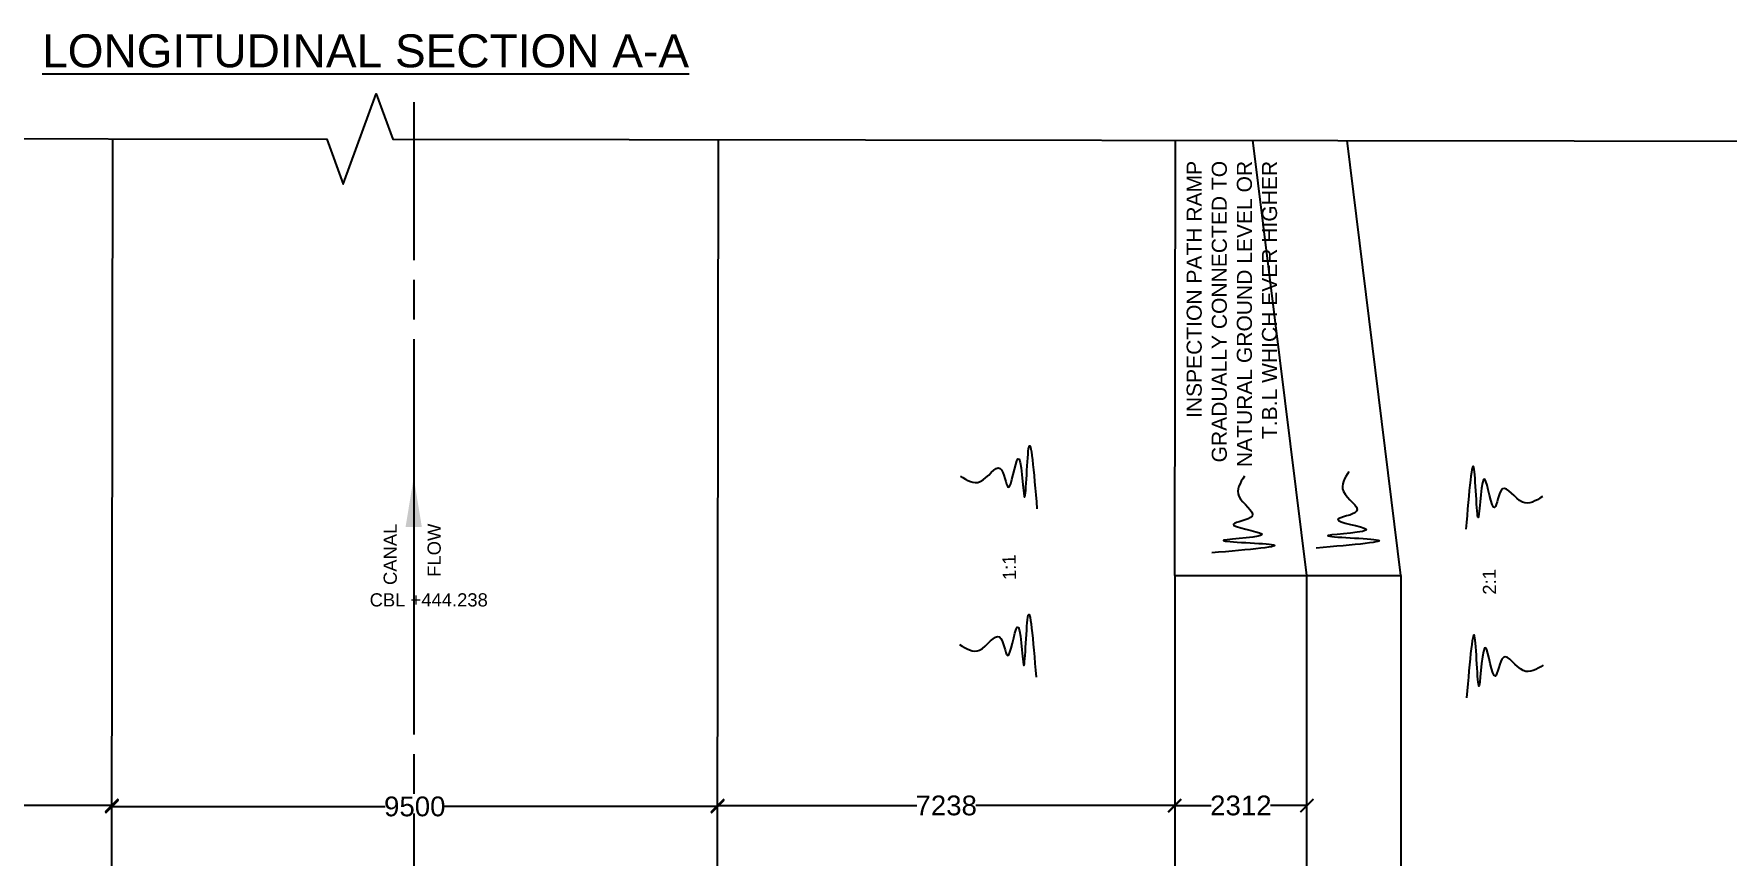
# Model space of a CAD drawing. Header units: millimetres. Extents: x -684 to 57229, y 11787 to 25017.
# Drawn here: x 43197 to 48336, y 19652 to 22148 of the extents above; entities that cross this region are included whole.
import ezdxf

# ---------------------------------------------------------------- set-up
doc = ezdxf.new("R2010")
doc.units = ezdxf.units.MM
doc.header["$MEASUREMENT"] = 0
doc.linetypes.add('ACAD_ISO08W100', pattern=[36, 24, -3, 6, -3])
for name, color, linetype in [('DIMENSION', 7, 'Continuous'), ('DRAWING', 7, 'Continuous'), ('TEXT', 7, 'Continuous')]:
    doc.layers.add(name, color=color, linetype=linetype)
doc.styles.get("Standard").update_dxf_attribs({"font": 'arial.ttf'})
doc.dimstyles.get("Standard").update_dxf_attribs({"dimtxt": 60, "dimasz": 40, "dimexe": 0.18, "dimexo": 0.0625, "dimgap": 0.09, "dimtad": 0, "dimtih": 1, "dimtoh": 1, "dimdec": 0, "dimzin": 0, "dimdsep": 46, "dimtxsty": 'Standard', "dimblk": 'ARCHTICK', "dimcen": 0.05, "dimse1": 1, "dimse2": 1, "dimadec": 0, "dimazin": 0, "dimtfac": 1, "dimtdec": 0, "dimtofl": 0, "dimtmove": 0, "dimatfit": 3, "dimfxl": 1, "dimtolj": 1, "dimtzin": 0, "dimarcsym": 0})

# ---------------------------------------------------------------- blocks, each defined once
blk = doc.blocks.new('_ArchTick')
at = {"color": 0, "linetype": 'ByBlock', "const_width": 0.15}
blk.add_lwpolyline([(-0.5, -0.5), (0.5, 0.5)], dxfattribs=at)
blk = doc.blocks.new('*D212')
at = {"layer": 'Defpoints', "color": 0, "transparency": 16777216}
for p in [(42051.3, 19812.3), (43433.7, 19810.3), (43433.7, 19805.4)]:
    blk.add_point(p, dxfattribs=at)
at = {"layer": 'DRAWING', "color": 0, "lineweight": -2, "transparency": 16777216}
for p, q in [((42051.3, 19805.4), (42653, 19805.4)), ((43433.7, 19805.4), (42832, 19805.4))]:
    blk.add_line(p, q, dxfattribs=at)
at = {"layer": 'DRAWING', "color": 0, "lineweight": -2, "transparency": 16777216, "xscale": 40, "yscale": 40, "zscale": 40, "rotation": 180}
blk.add_blockref('_ArchTick', (42051.3, 19805.4), dxfattribs=at)
at = {"layer": 'DRAWING', "color": 0, "lineweight": -2, "transparency": 16777216, "xscale": 40, "yscale": 40, "zscale": 40}
blk.add_blockref('_ArchTick', (43433.7, 19805.4), dxfattribs=at)
at = {"layer": 'DRAWING', "color": 0, "transparency": 16777216, "insert": (42742.5, 19805.4), "char_height": 60, "attachment_point": 5}
blk.add_mtext('\\A1;7238', dxfattribs=at)
blk = doc.blocks.new('*D213')
at = {"layer": 'Defpoints', "color": 0, "transparency": 16777216}
for p in [(43433.7, 19804.9), (45272.5, 19802.4), (45272.5, 19802.3)]:
    blk.add_point(p, dxfattribs=at)
at = {"layer": 'DRAWING', "color": 0, "lineweight": -2, "transparency": 16777216}
for p, q in [((43433.7, 19802.3), (44263.5, 19802.3)), ((45272.5, 19802.3), (44442.7, 19802.3))]:
    blk.add_line(p, q, dxfattribs=at)
at = {"layer": 'DRAWING', "color": 0, "lineweight": -2, "transparency": 16777216, "xscale": 40, "yscale": 40, "zscale": 40, "rotation": 180}
blk.add_blockref('_ArchTick', (43433.7, 19802.3), dxfattribs=at)
at = {"layer": 'DRAWING', "color": 0, "lineweight": -2, "transparency": 16777216, "xscale": 40, "yscale": 40, "zscale": 40}
blk.add_blockref('_ArchTick', (45272.5, 19802.3), dxfattribs=at)
at = {"layer": 'DRAWING', "color": 0, "transparency": 16777216, "insert": (44353.1, 19802.3), "char_height": 60, "attachment_point": 5}
blk.add_mtext('\\A1;9500', dxfattribs=at)
blk = doc.blocks.new('*D214')
at = {"layer": 'Defpoints', "color": 0, "transparency": 16777216}
for p in [(45272.5, 19804.3), (46659.7, 19805.3), (46659.7, 19804.3)]:
    blk.add_point(p, dxfattribs=at)
at = {"layer": 'DRAWING', "color": 0, "lineweight": -2, "transparency": 16777216}
for p, q in [((45272.5, 19805.3), (45876.6, 19805.3)), ((46659.7, 19805.3), (46055.6, 19805.3))]:
    blk.add_line(p, q, dxfattribs=at)
at = {"layer": 'DRAWING', "color": 0, "lineweight": -2, "transparency": 16777216, "xscale": 40, "yscale": 40, "zscale": 40, "rotation": 180}
blk.add_blockref('_ArchTick', (45272.5, 19805.3), dxfattribs=at)
at = {"layer": 'DRAWING', "color": 0, "lineweight": -2, "transparency": 16777216, "xscale": 40, "yscale": 40, "zscale": 40}
blk.add_blockref('_ArchTick', (46659.7, 19805.3), dxfattribs=at)
at = {"layer": 'DRAWING', "color": 0, "transparency": 16777216, "insert": (45966.1, 19805.3), "char_height": 60, "attachment_point": 5}
blk.add_mtext('\\A1;7238', dxfattribs=at)
blk = doc.blocks.new('*D215')
at = {"layer": 'Defpoints', "color": 0, "transparency": 16777216}
for p in [(46659.7, 19805.3), (47061.1, 19805.3), (47061.1, 19805.3)]:
    blk.add_point(p, dxfattribs=at)
at = {"layer": 'DRAWING', "color": 0, "lineweight": -2, "transparency": 16777216}
for p, q in [((46659.7, 19805.3), (46770.5, 19805.3)), ((47061.1, 19805.3), (46950.3, 19805.3))]:
    blk.add_line(p, q, dxfattribs=at)
at = {"layer": 'DRAWING', "color": 0, "lineweight": -2, "transparency": 16777216, "xscale": 40, "yscale": 40, "zscale": 40, "rotation": 180}
blk.add_blockref('_ArchTick', (46659.7, 19805.3), dxfattribs=at)
at = {"layer": 'DRAWING', "color": 0, "lineweight": -2, "transparency": 16777216, "xscale": 40, "yscale": 40, "zscale": 40}
blk.add_blockref('_ArchTick', (47061.1, 19805.3), dxfattribs=at)
at = {"layer": 'DRAWING', "color": 0, "transparency": 16777216, "insert": (46860.4, 19805.3), "char_height": 60, "attachment_point": 5}
blk.add_mtext('\\A1;2312', dxfattribs=at)

msp = doc.modelspace()

# ---------------------------------------------------------------- linework, layer by layer
at = {"layer": 'DIMENSION', "linetype": 'Continuous'}
msp.add_lwpolyline([(41432.2, 21832.3), (44086.1, 21828.6), (44135.9, 21691.2), (44236.3, 21965.8), (44286.1, 21828.4), (48589.1, 21822.4)], dxfattribs=at)
at = {"layer": 'DRAWING', "linetype": 'ACAD_ISO08W100', "ltscale": 20}
msp.add_lwpolyline([(44349.9, 21941), (44349.9, 14125.4)], dxfattribs=at)
at = {"layer": 'DRAWING'}
for points in [[(43336.6, 18445.5), (43384.5, 18668.2), (43432.4, 18928.6), (43436.5, 21829.5)], [(45365.8, 18445.5), (45271.3, 18927), (45275.3, 21827)], [(46659.7, 20503.4), (46661.6, 21825)], [(47061.1, 20503.4), (46896.3, 21824.7)], [(47346.3, 20503.4), (47183.3, 21824.3)], [(46619.3, 18572.1), (47061.1, 18572.1), (47061.1, 20503.4)], [(46659.7, 20503.4), (46659.7, 16755.7)], [(46659.7, 20503.4), (47346.3, 20503.4)], [(47346.3, 20503.4), (47346.3, 18461)]]:
    msp.add_lwpolyline(points, dxfattribs=at)
for points in [[(46009.2, 20805.6), (46069.5, 20788.8), (46129.9, 20828.7), (46154.3, 20772.1), (46183.9, 20858.3), (46203.2, 20743.8), (46216.3, 20888.3), (46241.5, 20706.5)], [(47775.7, 20743.2), (47715.3, 20726.4), (47654.9, 20766.3), (47630.5, 20709.7), (47601, 20795.9), (47581.7, 20681.4), (47568.6, 20825.9), (47543.4, 20644.1)], [(47188.4, 20819.4), (47171.7, 20759), (47211.5, 20698.6), (47154.9, 20674.2), (47241.1, 20644.6), (47126.6, 20625.4), (47271.1, 20612.3), (47089.4, 20587.1)], [(46871.2, 20804.8), (46854.4, 20744.4), (46894.3, 20684), (46837.7, 20659.6), (46923.9, 20630), (46809.4, 20610.8), (46953.8, 20597.7), (46772.1, 20572.5)], [(46006.8, 20294.1), (46067.2, 20277.4), (46127.6, 20317.3), (46152, 20260.7), (46181.5, 20346.9), (46200.8, 20232.4), (46213.9, 20376.8), (46239.1, 20195.1)], [(47778, 20231.7), (47717.7, 20215), (47657.3, 20254.9), (47632.9, 20198.3), (47603.3, 20284.5), (47584, 20170), (47571, 20314.4), (47545.7, 20132.7)]]:
    msp.add_spline(points, degree=3, dxfattribs=at)

# ---------------------------------------------------------------- texts
at = {"layer": 'DRAWING', "attachment_point": 3}
for s, insert, char_height, width, rotation in [('INSPECTION PATH RAMP GRADUALLY CONNECTED TO NATURAL GROUND LEVEL OR T.B.L WHICH EVER HIGHER ', (46695.9, 21762.3), 45.71, 941.617, 90), ('CANAL \\P\\PFLOW', (44258.6, 20661.1), 40, 555.897, 90), ('1:1', (46136.6, 20567), 40, 67.822, 91.2751), ('2:1', (47593.7, 20522.8), 40, 67.822, 91.2751)]:
    msp.add_mtext(s, dxfattribs=dict(at, insert=insert, char_height=char_height, width=width, rotation=rotation))
at = {"layer": 'DRAWING', "insert": (44574.9, 20449.7), "char_height": 40, "width": 555.897, "attachment_point": 3}
msp.add_mtext(' CBL +444.238', dxfattribs=at)
at = {"layer": 'TEXT'}
msp.add_text('%%ULONGITUDINAL SECTION A-A', height=100, dxfattribs=at).set_placement((43222, 22046.4))

# ---------------------------------------------------------------- dimensions: what is measured, and where the dimension line sits
at = {"layer": 'DRAWING'}
for base, p1, p2, text, picture, middle in [((43433.7, 19805.4), (42051.3, 19812.3), (43433.7, 19810.3), '7238', '*D212', (42742.5, 19805.4)), ((45272.5, 19802.3), (43433.7, 19804.9), (45272.5, 19802.4), '9500', '*D213', (44353.1, 19802.3)), ((46659.7, 19805.3), (45272.5, 19804.3), (46659.7, 19804.3), '7238', '*D214', (45966.1, 19805.3)), ((47061.1, 19805.3), (46659.7, 19805.3), (47061.1, 19805.3), '2312', '*D215', (46860.4, 19805.3))]:
    dim = msp.add_linear_dim(base=base, p1=p1, p2=p2, text=text, dimstyle='Standard', dxfattribs=at)
    dim.commit()
    dim.dimension.update_dxf_attribs({"geometry": picture, "text_midpoint": middle})

# ---------------------------------------------------------------- leaders
msp.add_leader([(44349.9, 20801.2), (44349.9, 20487.1)], dimstyle='Standard', override={"dimasz": 150, "dimgap": 0.09, "dimtad": 0}, dxfattribs=at)

doc.saveas('drawing.dxf')
